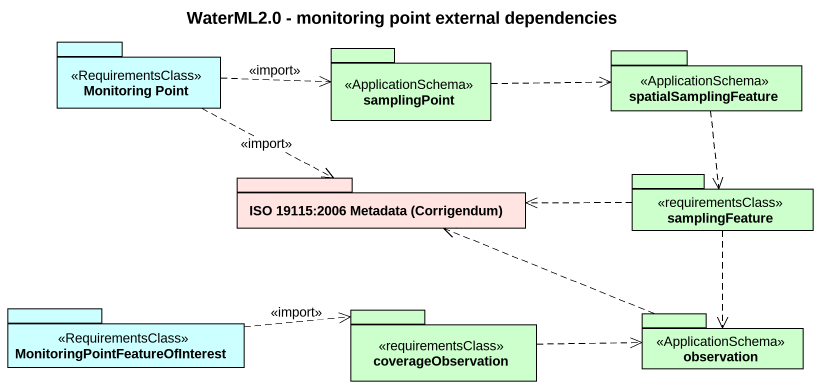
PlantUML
@startuml
title WaterML2.0 - monitoring point external dependencies
package "Monitoring Point" as Monitoring_Point <<RequirementsClass>> #CCFFFF {
}
package samplingPoint <<ApplicationSchema>> #CCFFCC {
}
package spatialSamplingFeature <<ApplicationSchema>> #CCFFCC {
}
package "ISO 19115:2006 Metadata (Corrigendum)" as ISO_19115_2006_Metadata #FFE4E1 {
}
package samplingFeature <<requirementsClass>> #CCFFCC {
}
package "MonitoringPointFeatureOfInterest" as MonitoringPointFeatureOfInte <<RequirementsClass>> #CCFFFF {
}
package coverageObservation <<requirementsClass>> #CCFFCC {
}
package observation <<ApplicationSchema>> #CCFFCC {
}
Monitoring_Point .right.> samplingPoint : <<import>>
Monitoring_Point .right.> ISO_19115_2006_Metadata : <<import>>
samplingPoint .right.> spatialSamplingFeature
spatialSamplingFeature ..> samplingFeature
samplingFeature .left.> ISO_19115_2006_Metadata
samplingFeature ..> observation
MonitoringPointFeatureOfInte .right.> coverageObservation : <<import>>
coverageObservation .right.> observation
observation .left.> ISO_19115_2006_Metadata
@enduml
